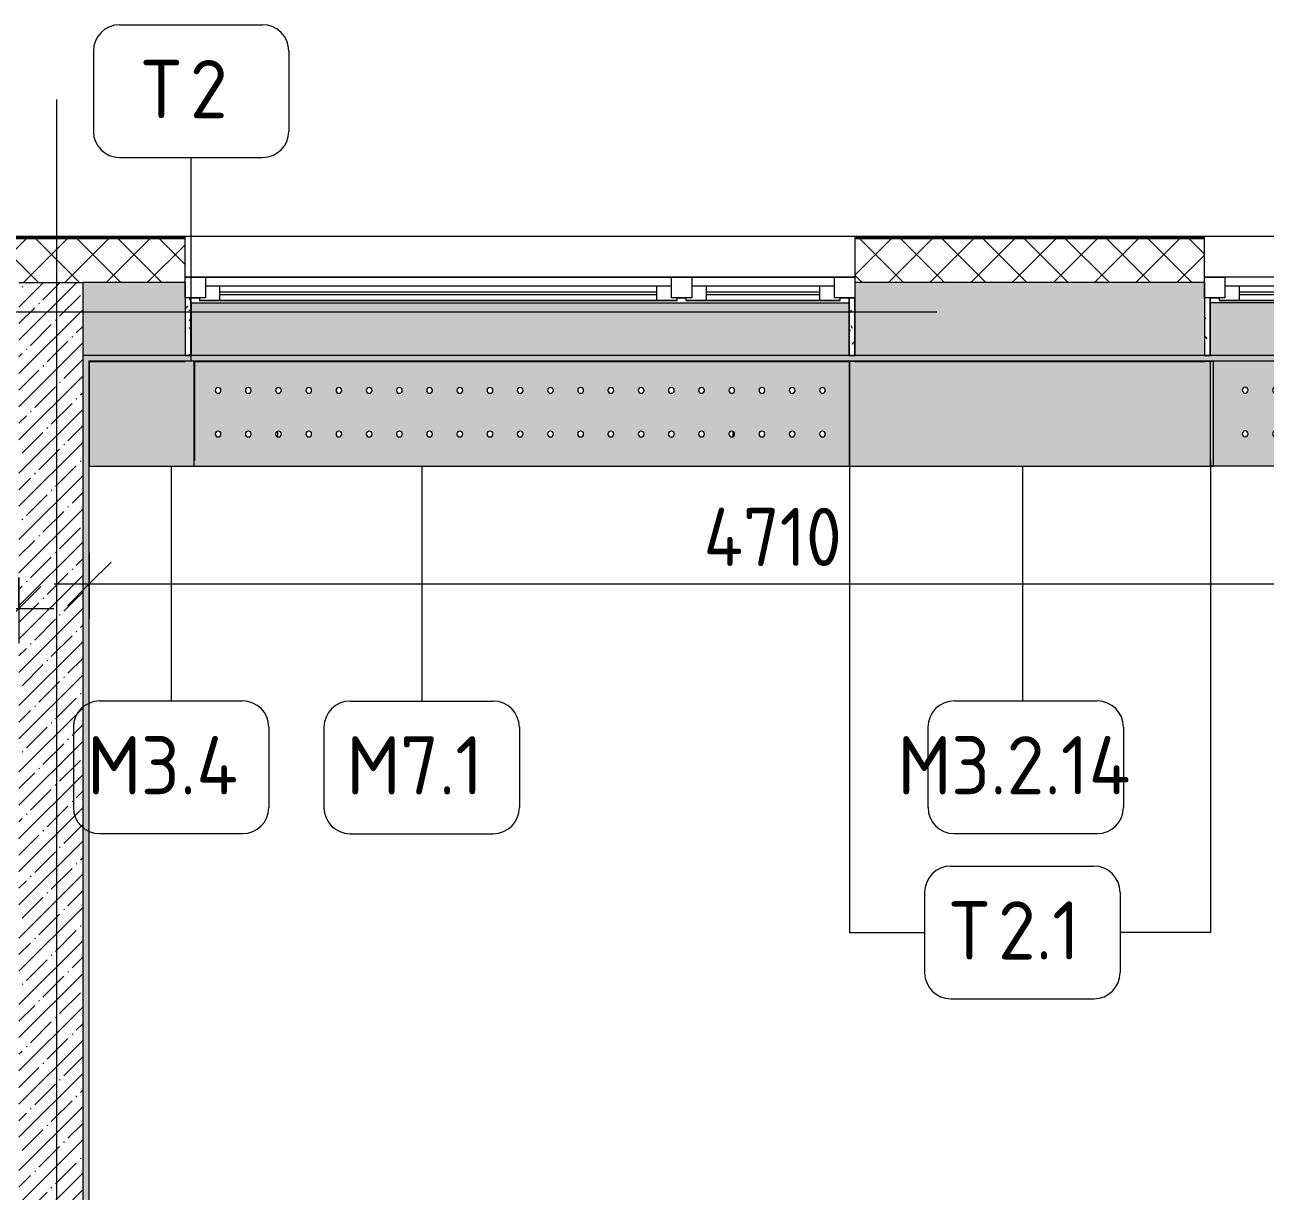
# Model space of a CAD drawing. Header units: millimetres. Extents: x -8624 to 200664, y -8553 to 29000.
# Drawn here: x 151195 to 155454, y 18279 to 22285 of the extents above; entities that cross this region are included whole.
import ezdxf

# ---------------------------------------------------------------- set-up
doc = ezdxf.new("R2010")
doc.units = ezdxf.units.MM
doc.linetypes.add('Осевая', pattern=[15875, 3175, -2381.25, 7937.5, -2381.25])
for name, color, linetype, lineweight in [('A-ANNO-DIMS', 7, 'Continuous', 9), ('A-ANNO-DIMS-100', 7, 'Continuous', 9), ('A-GLAZ-2', 7, 'Continuous', 9), ('A-WALL-1', 7, 'Continuous', 9), ('A-WALL-4', 7, 'Continuous', 13), ('I-WALL-5', 7, 'Continuous', 9), ('M-EQPM-2', 7, 'Continuous', 9), ('Знаки', 7, 'Continuous', 9), ('Марки для знаков', 7, 'Continuous', 9), ('Оси', 7, 'Continuous', 9), ('Оси-2', 7, 'Осевая', 9)]:
    doc.layers.add(name, color=color, linetype=linetype, lineweight=lineweight)
doc.layers.add('I-WALL-7', color=9, linetype='Continuous', lineweight=9, true_color=0x808080)
doc.layers.add('Знаки-1', color=7, linetype='Continuous', lineweight=9, true_color=0xd7cfbf)
doc.styles.add('GOST Common_2', font='GOST_Common.ttf', dxfattribs={"height": 200})
doc.styles.add('ISOCPEUR_1', font='isocpeur.ttf', dxfattribs={"width": 0.9, "height": 200})
doc.dimstyles.new('ISO-2_0_0_9К_Средний_округл2', dxfattribs={"dimscale": 304.8, "dimtxt": 199.196235, "dimasz": 0.492126, "dimexe": 0.393701, "dimexo": 0, "dimgap": 0, "dimtad": 1, "dimdec": 0, "dimrnd": 10, "dimzin": 0, "dimdsep": 46, "dimtxsty": 'ISOCPEUR_1', "dimblk1": 'OBLIQUE', "dimblk2": 'OBLIQUE', "dimsah": 1, "dimcen": 0.09, "dimdle": 0.393701, "dimazin": 0, "dimtfac": 1, "dimtdec": 4, "dimtix": 1, "dimtmove": 0, "dimatfit": 3, "dimfxl": 1, "dimtvp": 1, "dimtolj": 1, "dimtzin": 0, "dimarcsym": 2})
pattern_1 = [(45, (50595.26, 0), (-57.024626, 57.024626), []), (45, (50652.28, 0), (-57.024626, 57.024626), [100.806, -20.161, 3.353, -16.808])]
pattern_2 = [(0, (50595.258, 0), (121.92, 30.48), [10.058, -81.382, 10.058, -81.382, -487.68]), (0, (50595.258, 0), (121.92, 30.48), [-182.88, 10.058, -172.822, 10.058, -81.382, -213.36]), (0, (50595.258, 0), (121.92, 30.48), [-457.2, 10.058, -50.902, 10.058, -142.342]), (120, (50640.978, 15.24), (-87.356454, 90.345817), [10.058, -81.382, 10.058, -81.382, -487.68]), (120, (50640.978, 15.24), (-87.356454, 90.345817), [-182.88, 10.058, -172.822, 10.058, -81.382, -213.36]), (120, (50640.978, 15.24), (-87.356454, 90.345817), [-457.2, 10.058, -50.902, 10.058, -142.342]), (240, (50656.218, 76.2), (-34.563546, -120.825817), [10.058, -81.382, 10.058, -81.382, -487.68]), (240, (50656.218, 76.2), (-34.563546, -120.825817), [-182.88, 10.058, -172.822, 10.058, -81.382, -213.36]), (240, (50656.218, 76.2), (-34.563546, -120.825817), [-457.2, 10.058, -50.902, 10.058, -142.342])]

# ---------------------------------------------------------------- blocks, each defined once
blk = doc.blocks.new('120_Окно_СКБ_1Ст - 120_Окно_СКБ_1Ст 900х2500_h_ с форточкой-V175-План зашивки приборов отопления в осях 3 этажа 23-33')
at = {"layer": 'A-GLAZ-2'}
for p, q in [((-450, -127), (-450, -57)), ((-450, -57), (-380, -57)), ((450, -57), (-450, -57)), ((-380, -57), (-380, -127)), ((380, -127), (380, -57)), ((380, -57), (450, -57)), ((450, -57), (450, -127)), ((-380, -127), (-450, -127)), ((-430, -127), (-400, -127)), ((-380, -127), (-400, -127)), ((-400, -127), (-400, -137)), ((380, -87), (-380, -87)), ((-380, -87), (-380, -127)), ((-330, -137), (-330, -87)), ((-330, -107), (330, -107)), ((330, -117), (-330, -117)), ((330, -137), (330, -87)), ((380, -127), (380, -87)), ((450, -127), (380, -127)), ((400, -127), (380, -127)), ((400, -127), (449.8, -127)), ((400, -137), (400, -127)), ((-400, -137), (400, -137)), ((400, -137), (-400, -137))]:
    blk.add_line(p, q, dxfattribs=at)
blk = doc.blocks.new('120_Окно_СКБ_2Ст_Фрамуга сверху - 120_Окно_СКБ_2Ст_2300х2500_h_ ДОО-V176-План зашивки приборов отопления в осях 3 этажа 23-33')
at = {"layer": 'A-GLAZ-2'}
for p, q in [((-1150, -127), (-1150, -57)), ((-1150, -57), (-1080, -57)), ((1150, -57), (-1150, -57)), ((-1080, -57), (-1080, -127)), ((-1080, -57), (1080, -57)), ((520, -127), (520, -57)), ((520, -57), (590, -57)), ((590, -57), (590, -127)), ((1080, -127), (1080, -57)), ((1080, -57), (1150, -57)), ((1150, -57), (1150, -127)), ((-1080, -127), (-1150, -127)), ((-1130, -127), (-1100, -127)), ((-1080, -127), (-1100, -127)), ((-1100, -127), (-1100, -137)), ((520, -87), (-1080, -87)), ((-1080, -87), (-1080, -127)), ((-1030, -137), (-1030, -87)), ((-1030, -107), (470, -107)), ((470, -117), (-1030, -117)), ((470, -137), (470, -87)), ((520, -127), (520, -87)), ((590, -127), (520, -127)), ((540, -127), (520, -127)), ((540, -127), (570, -127)), ((540, -127), (570, -127)), ((540, -137), (540, -127)), ((590, -127), (570, -127)), ((570, -127), (570, -137)), ((1080, -87), (590, -87)), ((590, -87), (590, -127)), ((640, -137), (640, -87)), ((640, -107), (1030, -107)), ((1030, -117), (640, -117)), ((1030, -137), (1030, -87)), ((1080, -127), (1080, -87)), ((1150, -127), (1080, -127)), ((1100, -127), (1080, -127)), ((1100, -127), (1150, -127)), ((1100, -137), (1100, -127)), ((-1100, -137), (540, -137)), ((540, -137), (-1100, -137)), ((570, -137), (1100, -137)), ((1100, -137), (570, -137))]:
    blk.add_line(p, q, dxfattribs=at)
blk = doc.blocks.new('radiator_prado_classic_z_tip_30_po exemplyaru - Classic Z Тип 30-300-31137165-План зашивки приборов отопления в осях 3 этажа 23-33')
at = {"layer": 'M-EQPM-2'}
for p, q in [((17.5, 207.1), (17.5, 189.7)), ((17.5, 207.1), (17.5, 189.7)), ((32.5, 196.5), (32.5, 200.3)), ((32.5, 196.5), (32.5, 200.3)), ((1582.5, 189.1), (1582.5, 207.7)), ((1582.5, 189.1), (1582.5, 207.7))]:
    blk.add_line(p, q, dxfattribs=at)
blk = doc.blocks.new('Зашивка радиатора_ с перфорацией М7_1 - Зашивка радиатора_ с перфорацией М7_1-V223-План зашивки приборов отопления в осях 3 этажа 23-33')
at = {"layer": 'Знаки-1'}
blk.add_hatch(color=256, dxfattribs=at).paths.add_polyline_path([(156.9, 200.7), (1889, 200.7), (1889, 380), (-370, 380), (-370, 200.7), (-161.4, 200.7)])
h = blk.add_hatch(color=256, dxfattribs=at)
h.paths.add_polyline_path([(156.9, -179.9), (1890, -179.9), (1890, 180), (-358, 179), (-358, -160), (-359.9, -160), (-360.2, -179.7), (-2.2, -179.9)])
h.paths.add_polyline_path([(1071.2, -79.6), (1066.3, -78.3), (1062.6, -74.6), (1061.3, -69.6), (1062.6, -64.6), (1066.3, -61), (1071.2, -59.6), (1076.3, -61), (1079.9, -64.6), (1081.3, -69.6), (1079.9, -74.6), (1076.3, -78.3), (1073.8, -79.3)])
h.paths.add_polyline_path([(863.7, -79.6), (858.8, -78.3), (855.1, -74.6), (853.8, -69.6), (855.1, -64.6), (858.8, -61), (863.7, -59.6), (868.8, -61), (872.4, -64.6), (873.8, -69.6), (872.4, -74.6), (868.8, -78.3), (866.3, -79.3)])
h.paths.add_polyline_path([(1175, -79.6), (1170, -78.3), (1166.3, -74.6), (1165, -69.6), (1166.3, -64.6), (1170, -61), (1175, -59.6), (1180, -61), (1183.7, -64.6), (1185, -69.6), (1183.7, -74.6), (1180, -78.3), (1177.6, -79.3)])
h.paths.add_polyline_path([(1486.2, -79.6), (1481.3, -78.3), (1477.6, -74.6), (1476.3, -69.6), (1477.6, -64.6), (1481.3, -61), (1486.2, -59.6), (1491.3, -61), (1494.9, -64.6), (1496.3, -69.6), (1494.9, -74.6), (1491.3, -78.3), (1488.8, -79.3)])
h.paths.add_polyline_path([(1693.8, -79.6), (1688.8, -78.3), (1685.1, -74.6), (1683.8, -69.6), (1685.1, -64.6), (1688.8, -61), (1693.8, -59.6), (1698.8, -61), (1702.4, -64.6), (1703.8, -69.6), (1702.4, -74.6), (1698.8, -78.3), (1696.3, -79.3)])
h.paths.add_polyline_path([(760, -79.6), (755, -78.3), (751.3, -74.6), (750, -69.6), (751.3, -64.6), (755, -61), (760, -59.6), (765, -61), (768.7, -64.6), (770, -69.6), (768.7, -74.6), (765, -78.3), (762.6, -79.3)])
h.paths.add_polyline_path([(1278.8, -79.6), (1273.8, -78.3), (1270.1, -74.6), (1268.8, -69.6), (1270.1, -64.6), (1273.8, -61), (1278.8, -59.6), (1283.8, -61), (1287.4, -64.6), (1288.8, -69.6), (1287.4, -74.6), (1283.8, -78.3), (1281.3, -79.3)])
h.paths.add_polyline_path([(967.5, -79.6), (962.5, -78.3), (958.8, -74.6), (957.5, -69.6), (958.8, -64.6), (962.5, -61), (967.5, -59.6), (972.5, -61), (976.2, -64.6), (977.5, -69.6), (976.2, -74.6), (972.5, -78.3), (970.1, -79.3)])
h.paths.add_polyline_path([(656.2, -79.6), (651.3, -78.3), (647.6, -74.6), (646.3, -69.6), (647.6, -64.6), (651.3, -61), (656.2, -59.6), (661.3, -61), (664.9, -64.6), (666.3, -69.6), (664.9, -74.6), (661.3, -78.3), (658.8, -79.3)])
h.paths.add_polyline_path([(552.5, -79.6), (547.5, -78.3), (543.8, -74.6), (542.5, -69.6), (543.8, -64.6), (547.5, -61), (552.5, -59.6), (557.5, -61), (561.2, -64.6), (562.5, -69.6), (561.2, -74.6), (557.5, -78.3), (555.1, -79.3)])
h.paths.add_polyline_path([(1590, -79.6), (1585, -78.3), (1581.3, -74.6), (1580, -69.6), (1581.3, -64.6), (1585, -61), (1590, -59.6), (1595, -61), (1598.7, -64.6), (1600, -69.6), (1598.7, -74.6), (1595, -78.3), (1592.6, -79.3)])
h.paths.add_polyline_path([(1382.5, -79.6), (1377.5, -78.3), (1373.8, -74.6), (1372.5, -69.6), (1373.8, -64.6), (1377.5, -61), (1382.5, -59.6), (1387.5, -61), (1391.2, -64.6), (1392.5, -69.6), (1391.2, -74.6), (1387.5, -78.3), (1385.1, -79.3)])
h.paths.add_polyline_path([(1797.5, -79.6), (1792.5, -78.3), (1788.8, -74.6), (1787.5, -69.6), (1788.8, -64.6), (1792.5, -61), (1797.5, -59.6), (1802.5, -61), (1806.2, -64.6), (1807.5, -69.6), (1806.2, -74.6), (1802.5, -78.3), (1800.1, -79.3)])
h.paths.add_polyline_path([(137.5, -79.6), (132.5, -78.3), (128.8, -74.6), (127.5, -69.6), (128.8, -64.6), (132.5, -61), (137.5, -59.6), (142.5, -61), (146.2, -64.6), (147.5, -69.6), (146.2, -74.6), (142.5, -78.3), (140.1, -79.3)])
h.paths.add_polyline_path([(345, -79.6), (340, -78.3), (336.3, -74.6), (335, -69.6), (336.3, -64.6), (340, -61), (345, -59.6), (350, -61), (353.7, -64.6), (355, -69.6), (353.7, -74.6), (350, -78.3), (347.6, -79.3)])
h.paths.add_polyline_path([(448.8, -79.6), (443.8, -78.3), (440.1, -74.6), (438.8, -69.6), (440.1, -64.6), (443.8, -61), (448.8, -59.6), (453.8, -61), (457.4, -64.6), (458.8, -69.6), (457.4, -74.6), (453.8, -78.3), (451.3, -79.3)])
h.paths.add_polyline_path([(-70, -79.6), (-75, -78.3), (-78.7, -74.6), (-80, -69.6), (-78.7, -64.6), (-75, -61), (-70, -59.6), (-65, -61), (-61.3, -64.6), (-60, -69.6), (-61.3, -74.6), (-65, -78.3), (-67.4, -79.3)])
h.paths.add_polyline_path([(33.8, -79.6), (28.8, -78.3), (25.1, -74.6), (23.8, -69.6), (25.1, -64.6), (28.8, -61), (33.8, -59.6), (38.8, -61), (42.4, -64.6), (43.8, -69.6), (42.4, -74.6), (38.8, -78.3), (36.3, -79.3)])
h.paths.add_polyline_path([(-277.5, -79.6), (-282.5, -78.3), (-286.2, -74.6), (-287.5, -69.6), (-286.2, -64.6), (-282.5, -61), (-277.5, -59.6), (-272.5, -61), (-268.8, -64.6), (-267.5, -69.6), (-268.8, -74.6), (-272.5, -78.3), (-274.9, -79.3)])
h.paths.add_polyline_path([(-173.7, -79.6), (-178.7, -78.3), (-182.4, -74.6), (-183.7, -69.6), (-182.4, -64.6), (-178.7, -61), (-173.7, -59.6), (-168.7, -61), (-165.1, -64.6), (-163.7, -69.6), (-165.1, -74.6), (-168.7, -78.3), (-171.2, -79.3)])
h.paths.add_polyline_path([(241.3, -79.6), (236.3, -78.3), (232.6, -74.6), (231.3, -69.6), (232.6, -64.6), (236.3, -61), (241.3, -59.6), (246.3, -61), (249.9, -64.6), (251.3, -69.6), (249.9, -74.6), (246.3, -78.3), (243.8, -79.3)])
h.paths.add_polyline_path([(656.2, 70.4), (651.3, 71.7), (647.6, 75.4), (646.3, 80.4), (647.6, 85.4), (651.3, 89), (656.2, 90.4), (661.3, 89), (664.9, 85.4), (666.3, 80.4), (664.9, 75.4), (661.3, 71.7), (658.8, 70.7)])
h.paths.add_polyline_path([(-70, 70.4), (-75, 71.7), (-78.7, 75.4), (-80, 80.4), (-78.7, 85.4), (-75, 89), (-70, 90.4), (-65, 89), (-61.3, 85.4), (-60, 80.4), (-61.3, 75.4), (-65, 71.7), (-67.4, 70.7)])
h.paths.add_polyline_path([(1382.5, 70.4), (1377.5, 71.7), (1373.8, 75.4), (1372.5, 80.4), (1373.8, 85.4), (1377.5, 89), (1382.5, 90.4), (1387.5, 89), (1391.2, 85.4), (1392.5, 80.4), (1391.2, 75.4), (1387.5, 71.7), (1385.1, 70.7)])
h.paths.add_polyline_path([(552.5, 70.4), (547.5, 71.7), (543.8, 75.4), (542.5, 80.4), (543.8, 85.4), (547.5, 89), (552.5, 90.4), (557.5, 89), (561.2, 85.4), (562.5, 80.4), (561.2, 75.4), (557.5, 71.7), (555.1, 70.7)])
h.paths.add_polyline_path([(345, 70.4), (340, 71.7), (336.3, 75.4), (335, 80.4), (336.3, 85.4), (340, 89), (345, 90.4), (350, 89), (353.7, 85.4), (355, 80.4), (353.7, 75.4), (350, 71.7), (347.6, 70.7)])
h.paths.add_polyline_path([(448.8, 70.4), (443.8, 71.7), (440.1, 75.4), (438.8, 80.4), (440.1, 85.4), (443.8, 89), (448.8, 90.4), (453.8, 89), (457.4, 85.4), (458.8, 80.4), (457.4, 75.4), (453.8, 71.7), (451.3, 70.7)])
h.paths.add_polyline_path([(1797.5, 70.4), (1792.5, 71.7), (1788.8, 75.4), (1787.5, 80.4), (1788.8, 85.4), (1792.5, 89), (1797.5, 90.4), (1802.5, 89), (1806.2, 85.4), (1807.5, 80.4), (1806.2, 75.4), (1802.5, 71.7), (1800.1, 70.7)])
h.paths.add_polyline_path([(760, 70.4), (755, 71.7), (751.3, 75.4), (750, 80.4), (751.3, 85.4), (755, 89), (760, 90.4), (765, 89), (768.7, 85.4), (770, 80.4), (768.7, 75.4), (765, 71.7), (762.6, 70.7)])
h.paths.add_polyline_path([(1278.8, 70.4), (1273.8, 71.7), (1270.1, 75.4), (1268.8, 80.4), (1270.1, 85.4), (1273.8, 89), (1278.8, 90.4), (1283.8, 89), (1287.4, 85.4), (1288.8, 80.4), (1287.4, 75.4), (1283.8, 71.7), (1281.3, 70.7)])
h.paths.add_polyline_path([(137.5, 70.4), (132.5, 71.7), (128.8, 75.4), (127.5, 80.4), (128.8, 85.4), (132.5, 89), (137.5, 90.4), (142.5, 89), (146.2, 85.4), (147.5, 80.4), (146.2, 75.4), (142.5, 71.7), (140.1, 70.7)])
h.paths.add_polyline_path([(33.8, 70.4), (28.8, 71.7), (25.1, 75.4), (23.8, 80.4), (25.1, 85.4), (28.8, 89), (33.8, 90.4), (38.8, 89), (42.4, 85.4), (43.8, 80.4), (42.4, 75.4), (38.8, 71.7), (36.3, 70.7)])
h.paths.add_polyline_path([(967.5, 70.4), (962.5, 71.7), (958.8, 75.4), (957.5, 80.4), (958.8, 85.4), (962.5, 89), (967.5, 90.4), (972.5, 89), (976.2, 85.4), (977.5, 80.4), (976.2, 75.4), (972.5, 71.7), (970.1, 70.7)])
h.paths.add_polyline_path([(1071.2, 70.4), (1066.3, 71.7), (1062.6, 75.4), (1061.3, 80.4), (1062.6, 85.4), (1066.3, 89), (1071.2, 90.4), (1076.3, 89), (1079.9, 85.4), (1081.3, 80.4), (1079.9, 75.4), (1076.3, 71.7), (1073.8, 70.7)])
h.paths.add_polyline_path([(241.3, 70.4), (236.3, 71.7), (232.6, 75.4), (231.3, 80.4), (232.6, 85.4), (236.3, 89), (241.3, 90.4), (246.3, 89), (249.9, 85.4), (251.3, 80.4), (249.9, 75.4), (246.3, 71.7), (243.8, 70.7)])
h.paths.add_polyline_path([(1175, 70.4), (1170, 71.7), (1166.3, 75.4), (1165, 80.4), (1166.3, 85.4), (1170, 89), (1175, 90.4), (1180, 89), (1183.7, 85.4), (1185, 80.4), (1183.7, 75.4), (1180, 71.7), (1177.6, 70.7)])
h.paths.add_polyline_path([(1486.2, 70.4), (1481.3, 71.7), (1477.6, 75.4), (1476.3, 80.4), (1477.6, 85.4), (1481.3, 89), (1486.2, 90.4), (1491.3, 89), (1494.9, 85.4), (1496.3, 80.4), (1494.9, 75.4), (1491.3, 71.7), (1488.8, 70.7)])
h.paths.add_polyline_path([(1693.8, 70.4), (1688.8, 71.7), (1685.1, 75.4), (1683.8, 80.4), (1685.1, 85.4), (1688.8, 89), (1693.8, 90.4), (1698.8, 89), (1702.4, 85.4), (1703.8, 80.4), (1702.4, 75.4), (1698.8, 71.7), (1696.3, 70.7)])
h.paths.add_polyline_path([(1590, 70.4), (1585, 71.7), (1581.3, 75.4), (1580, 80.4), (1581.3, 85.4), (1585, 89), (1590, 90.4), (1595, 89), (1598.7, 85.4), (1600, 80.4), (1598.7, 75.4), (1595, 71.7), (1592.6, 70.7)])
h.paths.add_polyline_path([(863.7, 70.4), (858.8, 71.7), (855.1, 75.4), (853.8, 80.4), (855.1, 85.4), (858.8, 89), (863.7, 90.4), (868.8, 89), (872.4, 85.4), (873.8, 80.4), (872.4, 75.4), (868.8, 71.7), (866.3, 70.7)])
h.paths.add_polyline_path([(-277.5, 70.4), (-282.5, 71.7), (-286.2, 75.4), (-287.5, 80.4), (-286.2, 85.4), (-282.5, 89), (-277.5, 90.4), (-272.5, 89), (-268.8, 85.4), (-267.5, 80.4), (-268.8, 75.4), (-272.5, 71.7), (-274.9, 70.7)])
h.paths.add_polyline_path([(-173.7, 70.4), (-178.7, 71.7), (-182.4, 75.4), (-183.7, 80.4), (-182.4, 85.4), (-178.7, 89), (-173.7, 90.4), (-168.7, 89), (-165.1, 85.4), (-163.7, 80.4), (-165.1, 75.4), (-168.7, 71.7), (-171.2, 70.7)])
at = {"layer": 'Знаки'}
for p, q in [((1889, 380), (-370, 380)), ((-370, 380), (-370, 200.7)), ((-358, 180), (1890, 180)), ((1890, 180), (-358, 180)), ((1890, -179.9), (1890, 180)), ((-370, -179.9), (1890, -179.9))]:
    blk.add_line(p, q, dxfattribs=at)
for centre, start, end in [((-277.5, 80.4), 0, 180), ((-173.7, 80.4), 0, 180), ((-70, 80.4), 0, 180), ((33.8, 80.4), 0, 180), ((137.5, 80.4), 0, 180), ((241.3, 80.4), 0, 180), ((345, 80.4), 0, 180), ((448.8, 80.4), 0, 180), ((552.5, 80.4), 0, 180), ((656.2, 80.4), 0, 180), ((760, 80.4), 0, 180), ((863.7, 80.4), 0, 180), ((967.5, 80.4), 0, 180), ((1071.2, 80.4), 0, 180), ((1175, 80.4), 0, 180), ((1278.8, 80.4), 0, 180), ((1382.5, 80.4), 0, 180), ((1486.2, 80.4), 0, 180), ((1590, 80.4), 0, 180), ((1693.8, 80.4), 0, 180), ((1797.5, 80.4), 0, 180), ((-277.5, 80.4), 180, 360), ((-173.7, 80.4), 180, 0), ((-70, 80.4), 180, 0), ((33.8, 80.4), 180, 360), ((137.5, 80.4), 180, 0), ((241.3, 80.4), 180, 0), ((345, 80.4), 180, 0), ((448.8, 80.4), 180, 0), ((552.5, 80.4), 180, 360), ((656.2, 80.4), 180, 0), ((760, 80.4), 180, 0), ((863.7, 80.4), 180, 0), ((967.5, 80.4), 180, 0), ((1071.2, 80.4), 180, 0), ((1175, 80.4), 180, 0), ((1278.8, 80.4), 180, 0), ((1382.5, 80.4), 180, 0), ((1486.2, 80.4), 180, 360), ((1590, 80.4), 180, 0), ((1693.8, 80.4), 180, 360), ((1797.5, 80.4), 180, 0), ((-277.5, -69.6), 0, 180), ((-277.5, -69.6), 180, 0), ((-173.7, -69.6), 0, 180), ((-173.7, -69.6), 180, 0), ((-70, -69.6), 0, 180), ((-70, -69.6), 180, 0), ((33.8, -69.6), 0, 180), ((33.8, -69.6), 180, 0), ((137.5, -69.6), 0, 180), ((137.5, -69.6), 180, 0), ((241.3, -69.6), 0, 180), ((241.3, -69.6), 180, 0), ((345, -69.6), 0, 180), ((345, -69.6), 180, 0), ((448.8, -69.6), 0, 180), ((448.8, -69.6), 180, 0), ((552.5, -69.6), 0, 180), ((552.5, -69.6), 180, 0), ((656.2, -69.6), 0, 180), ((656.2, -69.6), 180, 0), ((760, -69.6), 0, 180), ((760, -69.6), 180, 0), ((863.7, -69.6), 0, 180), ((863.7, -69.6), 180, 0), ((967.5, -69.6), 0, 180), ((967.5, -69.6), 180, 0), ((1071.2, -69.6), 0, 180), ((1071.2, -69.6), 180, 0), ((1175, -69.6), 0, 180), ((1175, -69.6), 180, 0), ((1278.8, -69.6), 0, 180), ((1278.8, -69.6), 180, 0), ((1382.5, -69.6), 0, 180), ((1382.5, -69.6), 180, 0), ((1486.2, -69.6), 0, 180), ((1486.2, -69.6), 180, 0), ((1590, -69.6), 0, 180), ((1590, -69.6), 180, 0), ((1693.8, -69.6), 0, 180), ((1693.8, -69.6), 180, 0), ((1797.5, -69.6), 0, 180), ((1797.5, -69.6), 180, 0)]:
    blk.add_arc(centre, 10, start, end, dxfattribs=at)
blk = doc.blocks.new('Зашивка радиатора_ с перфорацией М1_1 - Зашивка радиатора_ с перфорацией М1_1-V225-План зашивки приборов отопления в осях 3 этажа 23-33')
at = {"layer": 'Знаки-1'}
blk.add_hatch(color=256, dxfattribs=at).paths.add_polyline_path([(430, 200), (430, 380), (-430, 380), (-430, 200), (429.8, 200)])
h = blk.add_hatch(color=256, dxfattribs=at)
h.paths.add_polyline_path([(-430, -179.9), (430.2, -179.9), (429.8, 180), (-430, 180), (-430, -94.8)])
h.paths.add_polyline_path([(208.5, -79.6), (203.5, -78.3), (199.8, -74.6), (198.5, -69.6), (199.8, -64.6), (203.5, -61), (208.5, -59.6), (213.5, -61), (217.2, -64.6), (218.5, -69.6), (217.2, -74.6), (213.5, -78.3), (211.1, -79.3)])
h.paths.add_polyline_path([(1, -79.6), (-4, -78.3), (-7.7, -74.6), (-9, -69.6), (-7.7, -64.6), (-4, -61), (1, -59.6), (6, -61), (9.7, -64.6), (11, -69.6), (9.7, -74.6), (6, -78.3), (3.6, -79.3)])
h.paths.add_polyline_path([(312.2, -79.6), (307.3, -78.3), (303.6, -74.6), (302.3, -69.6), (303.6, -64.6), (307.3, -61), (312.2, -59.6), (317.3, -61), (320.9, -64.6), (322.3, -69.6), (320.9, -74.6), (317.3, -78.3), (314.8, -79.3)])
h.paths.add_polyline_path([(104.7, -79.6), (99.8, -78.3), (96.1, -74.6), (94.8, -69.6), (96.1, -64.6), (99.8, -61), (104.7, -59.6), (109.8, -61), (113.4, -64.6), (114.8, -69.6), (113.4, -74.6), (109.8, -78.3), (107.3, -79.3)])
h.paths.add_polyline_path([(-206.5, -79.6), (-211.5, -78.3), (-215.2, -74.6), (-216.5, -69.6), (-215.2, -64.6), (-211.5, -61), (-206.5, -59.6), (-201.5, -61), (-197.8, -64.6), (-196.5, -69.6), (-197.8, -74.6), (-201.5, -78.3), (-203.9, -79.3)])
h.paths.add_polyline_path([(-102.8, -79.6), (-107.7, -78.3), (-111.4, -74.6), (-112.7, -69.6), (-111.4, -64.6), (-107.7, -61), (-102.8, -59.6), (-97.7, -61), (-94.1, -64.6), (-92.7, -69.6), (-94.1, -74.6), (-97.7, -78.3), (-100.2, -79.3)])
h.paths.add_polyline_path([(-310.3, -79.6), (-315.2, -78.3), (-318.9, -74.6), (-320.2, -69.6), (-318.9, -64.6), (-315.2, -61), (-310.3, -59.6), (-305.2, -61), (-301.6, -64.6), (-300.2, -69.6), (-301.6, -74.6), (-305.2, -78.3), (-307.7, -79.3)])
h.paths.add_polyline_path([(208.5, 70.4), (203.5, 71.7), (199.8, 75.4), (198.5, 80.4), (199.8, 85.4), (203.5, 89), (208.5, 90.4), (213.5, 89), (217.2, 85.4), (218.5, 80.4), (217.2, 75.4), (213.5, 71.7), (211.1, 70.7)])
h.paths.add_polyline_path([(104.7, 70.4), (99.8, 71.7), (96.1, 75.4), (94.8, 80.4), (96.1, 85.4), (99.8, 89), (104.7, 90.4), (109.8, 89), (113.4, 85.4), (114.8, 80.4), (113.4, 75.4), (109.8, 71.7), (107.3, 70.7)])
h.paths.add_polyline_path([(312.2, 70.4), (307.3, 71.7), (303.6, 75.4), (302.3, 80.4), (303.6, 85.4), (307.3, 89), (312.2, 90.4), (317.3, 89), (320.9, 85.4), (322.3, 80.4), (320.9, 75.4), (317.3, 71.7), (314.8, 70.7)])
h.paths.add_polyline_path([(-206.5, 70.4), (-211.5, 71.7), (-215.2, 75.4), (-216.5, 80.4), (-215.2, 85.4), (-211.5, 89), (-206.5, 90.4), (-201.5, 89), (-197.8, 85.4), (-196.5, 80.4), (-197.8, 75.4), (-201.5, 71.7), (-203.9, 70.7)])
h.paths.add_polyline_path([(-310.3, 70.4), (-315.2, 71.7), (-318.9, 75.4), (-320.2, 80.4), (-318.9, 85.4), (-315.2, 89), (-310.3, 90.4), (-305.2, 89), (-301.6, 85.4), (-300.2, 80.4), (-301.6, 75.4), (-305.2, 71.7), (-307.7, 70.7)])
h.paths.add_polyline_path([(-102.8, 70.4), (-107.7, 71.7), (-111.4, 75.4), (-112.7, 80.4), (-111.4, 85.4), (-107.7, 89), (-102.8, 90.4), (-97.7, 89), (-94.1, 85.4), (-92.7, 80.4), (-94.1, 75.4), (-97.7, 71.7), (-100.2, 70.7)])
h.paths.add_polyline_path([(1, 70.4), (-4, 71.7), (-7.7, 75.4), (-9, 80.4), (-7.7, 85.4), (-4, 89), (1, 90.4), (6, 89), (9.7, 85.4), (11, 80.4), (9.7, 75.4), (6, 71.7), (3.6, 70.7)])
at = {"layer": 'Знаки'}
for p, q in [((430, 380), (-430, 380)), ((-430, 180), (-430, -179.9)), ((430.2, -179.9), (430.2, -71)), ((-430, -179.9), (430.2, -179.9))]:
    blk.add_line(p, q, dxfattribs=at)
for centre, start, end in [((-310.3, 80.4), 0, 180), ((-206.5, 80.4), 0, 180), ((-102.8, 80.4), 0, 180), ((1, 80.4), 0, 180), ((104.7, 80.4), 0, 180), ((208.5, 80.4), 0, 180), ((312.2, 80.4), 0, 180), ((-310.3, 80.4), 180, 0), ((-206.5, 80.4), 180, 360), ((-102.8, 80.4), 180, 0), ((1, 80.4), 180, 0), ((104.7, 80.4), 180, 360), ((208.5, 80.4), 180, 0), ((312.2, 80.4), 180, 0), ((-310.3, -69.6), 0, 180), ((-310.3, -69.6), 180, 0), ((-206.5, -69.6), 0, 180), ((-206.5, -69.6), 180, 0), ((-102.8, -69.6), 0, 180), ((-102.8, -69.6), 180, 0), ((1, -69.6), 0, 180), ((1, -69.6), 180, 0), ((104.7, -69.6), 0, 180), ((104.7, -69.6), 180, 0), ((208.5, -69.6), 0, 180), ((208.5, -69.6), 180, 0), ((312.2, -69.6), 0, 180), ((312.2, -69.6), 180, 0)]:
    blk.add_arc(centre, 10, start, end, dxfattribs=at)
blk = doc.blocks.new('Зашивка без перфорации М3_2_1 - М3_2_14-31189097-План зашивки приборов отопления в осях 3 этажа 23-33')
at = {"layer": 'Знаки-1'}
blk.add_hatch(color=256, dxfattribs=at).paths.add_polyline_path([(701.5, -179.9), (820.2, -179.9), (820.2, 180), (-430, 180), (-430, -179.9), (383.3, -179.9)])
at = {"layer": 'Знаки'}
for p, q in [((820.2, 180), (-430, 180)), ((-430, 180), (-430, -179.9)), ((820.2, -179.9), (820.2, 180)), ((-430, -179.9), (820.2, -179.9))]:
    blk.add_line(p, q, dxfattribs=at)
blk = doc.blocks.new('Зашивка без перфорации М3 - М3_4-30974691-План зашивки приборов отопления в осях 3 этажа 23-33')
at = {"layer": 'Знаки-1'}
blk.add_hatch(color=256, dxfattribs=at).paths.add_polyline_path([(-69.8, -179.9), (-69.8, 180), (-430, 180), (-430, -179.9), (-189.5, -179.9)])
at = {"layer": 'Знаки'}
for p, q in [((-69.8, 180), (-430, 180)), ((-430, 180), (-430, -179.9)), ((-69.8, -179.9), (-69.8, 180)), ((-430, -179.9), (-69.8, -179.9))]:
    blk.add_line(p, q, dxfattribs=at)
blk = doc.blocks.new('Зашивка_ опоясывающая панель - Зашивка_ опоясывающая панель-V233-План зашивки приборов отопления в осях 3 этажа 23-33')
at = {"layer": 'Знаки-1'}
blk.add_hatch(color=256, dxfattribs=at).paths.add_polyline_path([(-430, 180), (-430, -160), (-428.1, -160), (-428.1, 180)])
at = {"layer": 'Знаки'}
for p, q in [((-430, -160), (-430, 180)), ((-430, 180), (-428.1, 180)), ((-430, -160), (-428.1, -160))]:
    blk.add_line(p, q, dxfattribs=at)
blk = doc.blocks.new('Зашивка_ опоясывающая панель - Зашивка_ опоясывающая панель Т2_1-V234-План зашивки приборов отопления в осях 3 этажа 23-33')
at = {"layer": 'Знаки-1'}
blk.add_hatch(color=256, dxfattribs=at).paths.add_polyline_path([(-430, -159.75), (-430, -160), (-418, -159.75)])
at = {"layer": 'Знаки'}
blk.add_line((-430, -160), (-418, -160), dxfattribs=at)
blk = doc.blocks.new('Зашивка_ опоясывающая панель - Зашивка_ опоясывающая панель Т2_1-V235-План зашивки приборов отопления в осях 3 этажа 23-33')
at = {"layer": 'Знаки'}
blk.add_line((-417.2, -160), (-406, -160), dxfattribs=at)
blk = doc.blocks.new('DIMBLOCK30-План зашивки приборов отопления в осях 3 этажа 23-33')
at = {"layer": 'A-ANNO-DIMS-100'}
for p, q in [((150425.3, 20370), (150425.3, 20160.9)), ((150425.3, 20280.9), (150425.3, 20370)), ((151175.3, 20386.9), (151175.3, 20160.9)), ((151175.3, 20280.9), (151175.3, 20386.9)), ((150425.3, 20280.9), (151295.3, 20280.9))]:
    blk.add_line(p, q, dxfattribs=at)
at = {"layer": 'A-ANNO-DIMS-100', "lineweight": 20}
for p, q in [((150425.3, 20280.9), (150500.3, 20355.9)), ((151175.3, 20280.9), (151250.3, 20355.9)), ((150425.3, 20280.9), (150350.3, 20205.9)), ((151175.3, 20280.9), (151100.3, 20205.9))]:
    blk.add_line(p, q, dxfattribs=at)
at = {"layer": 'A-ANNO-DIMS-100', "color": 0, "insert": (150627.9, 20542.2), "char_height": 200, "width": 413.715, "attachment_point": 1, "line_spacing_factor": 1.149209, "style": 'ISOCPEUR_1'}
blk.add_mtext('1/2', dxfattribs=at)
blk = doc.blocks.new('_Oblique')
at = {"color": 0, "linetype": 'ByBlock', "lineweight": -2}
blk.add_line((-0.5, -0.5), (0.5, 0.5), dxfattribs=at)
blk = doc.blocks.new('Марка_Знаки - В прямоуг_Наименование краткое-30718135-План зашивки приборов отопления в осях 3 этажа 23-33')
at = {"layer": 'Марки для знаков'}
for p, q in [((-2.455, 2.278), (2.455, 2.278)), ((-3.355, 1.378), (-3.355, -1.384)), ((3.355, 1.378), (3.355, -1.378)), ((-2.461, -2.278), (2.455, -2.278))]:
    blk.add_line(p, q, dxfattribs=at)
for centre, radius, start, end in [((-2.455, 1.378), 0.9, 90, 180), ((2.455, 1.378), 0.9, 0, 90), ((-2.461, -1.384), 0.893, 180, 270), ((2.455, -1.378), 0.9, 270, 0)]:
    blk.add_arc(centre, radius, start, end, dxfattribs=at)
blk = doc.blocks.new('DIMBLOCK62-План зашивки приборов отопления в осях 3 этажа 23-33')
at = {"layer": 'A-ANNO-DIMS-100'}
for p, q in [((156125.7, 20770.1), (156125.7, 20245.1)), ((156125.7, 20365.1), (156125.7, 20770.1)), ((151416.3, 20471.2), (151416.3, 20245.1)), ((151416.3, 20365.1), (151416.3, 20471.2)), ((151296.3, 20365.1), (156245.7, 20365.1))]:
    blk.add_line(p, q, dxfattribs=at)
at = {"layer": 'A-ANNO-DIMS-100', "lineweight": 20}
for p, q in [((151416.3, 20365.1), (151491.3, 20440.1)), ((156125.7, 20365.1), (156200.7, 20440.1)), ((151416.3, 20365.1), (151341.3, 20290.1)), ((156125.7, 20365.1), (156050.7, 20290.1))]:
    blk.add_line(p, q, dxfattribs=at)
at = {"layer": 'A-ANNO-DIMS-100', "color": 0, "insert": (153525.8, 20626.4), "char_height": 200, "width": 588.395, "attachment_point": 1, "line_spacing_factor": 1.149209, "style": 'ISOCPEUR_1'}
blk.add_mtext('4710', dxfattribs=at)

msp = doc.modelspace()

# ---------------------------------------------------------------- hatches: boundary and pattern name
at = {"layer": 'A-WALL-1'}
h = msp.add_hatch(dxfattribs=at)
h.set_pattern_fill('FP_120', color=256, style=0, pattern_type=2)
h.set_pattern_definition([(45, (50595.26, 0), (-70.71068, 70.71068), []), (135, (50595.26, 0), (-70.71068, -70.71068), [])])
h.paths.add_polyline_path([(175675.3, 21400), (175825.3, 21400), (175825.3, 21550), (170745.5, 21550), (170745.5, 21400), (175425.3, 21400)])
h.paths.add_polyline_path([(169845.5, 21400), (169845.5, 21550), (168495.7, 21550), (168495.7, 21400), (169481, 21400)])
h.paths.add_polyline_path([(166934.6, 21400), (167595.7, 21400), (167595.7, 21550), (166725.7, 21550), (166725.7, 21400)])
h.paths.add_polyline_path([(165295.7, 21400), (165295.7, 21550), (164145.3, 21550), (164145.3, 21400), (164388.3, 21400)])
h.paths.add_polyline_path([(161645.3, 21400), (161845.3, 21400), (161845.3, 21550), (160545.7, 21550), (160545.7, 21400), (160945.3, 21400)])
h.paths.add_polyline_path([(159645.7, 21400), (159645.7, 21550), (158345.7, 21550), (158345.7, 21400), (159295.6, 21400)])
h.paths.add_polyline_path([(143905.3, 21400), (143905.3, 21550), (143885.3, 21550), (143885.3, 21400)])
h.paths.add_polyline_path([(157445.7, 21400), (157445.7, 21550), (156145.5, 21550), (156145.5, 21400), (156749.3, 21400)])
h.paths.add_polyline_path([(155245.5, 21400), (155245.5, 21550), (154045.3, 21550), (154045.3, 21400), (154202.9, 21400)])
h.paths.add_polyline_path([(151745.3, 21400), (151745.3, 21550), (147205.3, 21550), (147205.3, 21400), (151656.6, 21400)])
at = {"layer": 'I-WALL-5'}
h = msp.add_hatch(dxfattribs=at)
h.set_pattern_fill('FP_119', color=256, style=0, pattern_type=2)
h.set_pattern_definition(pattern_1)
h.paths.add_polyline_path([(151175.3, 17530), (151395.3, 17530), (151395.3, 21400), (151175.3, 21400), (151175.3, 17750)])
h = msp.add_hatch(dxfattribs=at)
h.set_pattern_fill('FP_119', color=256, style=0, pattern_type=2)
h.set_pattern_definition(pattern_1)
h.paths.add_polyline_path([(171635.3, 21150), (171635.3, 21400), (171445.3, 21400), (171445.3, 21150)])
h.paths.add_polyline_path([(169845.5, 21150), (169845.5, 21400), (168495.7, 21400), (168495.7, 21150), (169799.3, 21150)])
h.paths.add_polyline_path([(167571.2, 21150), (167595.7, 21150), (167595.7, 21400), (166725.7, 21400), (166725.7, 21150), (166934.6, 21150)])
h.paths.add_polyline_path([(165024.9, 21150), (165295.7, 21150), (165295.7, 21400), (164145.3, 21400), (164145.3, 21150), (164388.3, 21150)])
h.paths.add_polyline_path([(160545.7, 21150), (160945.3, 21150), (160945.3, 21400), (160545.7, 21400), (160545.7, 21179.6)])
h.paths.add_polyline_path([(161645.3, 21150), (161845.3, 21150), (161845.3, 21400), (161645.3, 21400), (161645.3, 21275)])
h.paths.add_polyline_path([(159645.7, 21150), (159645.7, 21400), (158345.7, 21400), (158345.7, 21150), (159613.9, 21150)])
h.paths.add_polyline_path([(156749.3, 21150), (157445.7, 21150), (157445.7, 21400), (156645.3, 21400), (156645.3, 21150)])
h.paths.add_polyline_path([(155157.8, 21150), (155245.5, 21150), (155245.5, 21400), (154045.3, 21400), (154045.3, 21150), (154839.5, 21150)])
h.paths.add_polyline_path([(151745.3, 21150), (151745.3, 21400), (151395.3, 21400), (151395.3, 21150), (151656.6, 21150)])
at = {"layer": 'I-WALL-7'}
h = msp.add_hatch(dxfattribs=at)
h.set_pattern_fill('FP_139', color=256, style=0, pattern_type=2)
h.set_pattern_definition(pattern_2)
h.paths.add_polyline_path([(151765.3, 21150), (151765.3, 21348), (151745.3, 21348), (151745.3, 21150)])
h = msp.add_hatch(dxfattribs=at)
h.set_pattern_fill('FP_139', color=256, style=0, pattern_type=2)
h.set_pattern_definition(pattern_2)
h.paths.add_polyline_path([(154045.3, 21150), (154045.3, 21347.8), (154025.3, 21347.8), (154025.3, 21150)])
h = msp.add_hatch(dxfattribs=at)
h.set_pattern_fill('FP_139', color=256, style=0, pattern_type=2)
h.set_pattern_definition(pattern_2)
h.paths.add_polyline_path([(155265.5, 21150), (155265.5, 21348), (155245.5, 21348), (155245.5, 21150)])
h = msp.add_hatch(dxfattribs=at)
h.set_pattern_fill('FP_139', color=256, style=0, pattern_type=2)
h.set_pattern_definition(pattern_2)
h.paths.add_polyline_path([(151395.3, 13900), (151415.3, 13900), (151415.3, 21150), (151395.3, 21150), (151395.3, 15231.4)])
h = msp.add_hatch(dxfattribs=at)
h.set_pattern_fill('FP_139', color=256, style=0, pattern_type=2)
h.set_pattern_definition(pattern_2)
h.paths.add_polyline_path([(156124.3, 21130), (156125.3, 21130), (156125.3, 21150), (151415.3, 21150), (151415.3, 21130), (156112.7, 21130)])

# ---------------------------------------------------------------- linework, layer by layer
at = {"layer": 'A-WALL-1'}
for p, q in [((157445.7, 21558), (147205.3, 21558)), ((151745.3, 21400), (151745.3, 21558)), ((154045.3, 21558), (154045.3, 21400)), ((155245.5, 21400), (155245.5, 21558)), ((151175.3, 21400), (151395.3, 21400))]:
    msp.add_line(p, q, dxfattribs=at)
at = {"layer": 'A-WALL-4'}
for p, q in [((151745.3, 21553), (147205.3, 21553)), ((151745.3, 21550), (147205.3, 21550)), ((155245.5, 21553), (154045.3, 21553)), ((155245.5, 21550), (154045.3, 21550)), ((151745.3, 21400), (151395.3, 21400)), ((155245.5, 21400), (154045.3, 21400)), ((151745.3, 21150), (151395.3, 21150)), ((151415.3, 21130), (151415.3, 13920))]:
    msp.add_line(p, q, dxfattribs=at)
at = {"layer": 'I-WALL-5'}
for p, q in [((151395.3, 13900), (151395.3, 21400)), ((151745.3, 21400), (151745.3, 21150)), ((154045.3, 21400), (154045.3, 21150)), ((155245.5, 21400), (155245.5, 21150)), ((151766.3, 21348), (151745.3, 21348)), ((151765.3, 21150), (151765.3, 21348)), ((151766.3, 21150), (151766.3, 21348)), ((154045.3, 21347.8), (154024.3, 21347.8)), ((154024.3, 21347.8), (154024.3, 21150)), ((154025.3, 21347.8), (154025.3, 21150)), ((154045.3, 21150), (154045.3, 21347.8)), ((155266.5, 21348), (155245.5, 21348)), ((155265.5, 21150), (155265.5, 21348)), ((155266.5, 21150), (155266.5, 21348)), ((156124.3, 21130), (151415.3, 21130)), ((151416.3, 21129), (151745.3, 21129)), ((151416.3, 18180.8), (151416.3, 21129)), ((156145.3, 21150), (151745.3, 21150)), ((151745.3, 21150), (151766.3, 21150)), ((151745.3, 21129), (151745.3, 21130)), ((154024.3, 21150), (154045.3, 21150)), ((154045.3, 21130), (154045.3, 21129)), ((154045.3, 21129), (155245.5, 21129)), ((155245.5, 21150), (155266.5, 21150)), ((155245.5, 21129), (155245.5, 21130))]:
    msp.add_line(p, q, dxfattribs=at)
at = {"layer": 'Марки для знаков'}
for p, q in [((151766.3, 21129.3), (151766.3, 21829.7)), ((154026.3, 20789.3), (154026.3, 19168)), ((155266.3, 20789.3), (155266.3, 19168)), ((151697.6, 20770.1), (151697.6, 19962.9)), ((152557.9, 20769.9), (152557.9, 19962.7)), ((154620.3, 20770.1), (154620.3, 19962.9)), ((154026.3, 19168), (154284.8, 19168)), ((155266.3, 19168), (154955.8, 19168))]:
    msp.add_line(p, q, dxfattribs=at)
at = {"layer": 'Оси'}
msp.add_line((151305.3, 19528.3), (151305.3, 22028.3), dxfattribs=at)
at = {"layer": 'Оси-2'}
for p, q in [((135277, 21300), (173175.3, 21300)), ((151305.3, 593.7), (151305.3, 19528.3))]:
    msp.add_line(p, q, dxfattribs=at)

# ---------------------------------------------------------------- block references
at = {"layer": 'A-GLAZ-2'}
for name, p in [('120_Окно_СКБ_2Ст_Фрамуга сверху - 120_Окно_СКБ_2Ст_2300х2500_h_ ДОО-V176-План зашивки приборов отопления в осях 3 этажа 23-33', (152895.3, 21475)), ('120_Окно_СКБ_1Ст - 120_Окно_СКБ_1Ст 900х2500_h_ с форточкой-V175-План зашивки приборов отопления в осях 3 этажа 23-33', (155695.5, 21475))]:
    msp.add_blockref(name, p, dxfattribs=at)
at = {"layer": 'M-EQPM-2', "rotation": 180}
msp.add_blockref('radiator_prado_classic_z_tip_30_po exemplyaru - Classic Z Тип 30-300-31137165-План зашивки приборов отопления в осях 3 этажа 23-33', (153645.3, 21078), dxfattribs=at)
at = {"layer": 'Знаки'}
for name, p in [('Зашивка радиатора_ с перфорацией М7_1 - Зашивка радиатора_ с перфорацией М7_1-V223-План зашивки приборов отопления в осях 3 этажа 23-33', (152136.3, 20949.3)), ('Зашивка радиатора_ с перфорацией М1_1 - Зашивка радиатора_ с перфорацией М1_1-V225-План зашивки приборов отопления в осях 3 этажа 23-33', (155695.5, 20950)), ('Зашивка без перфорации М3 - М3_4-30974691-План зашивки приборов отопления в осях 3 этажа 23-33', (151846.1, 20949.5)), ('Зашивка без перфорации М3_2_1 - М3_2_14-31189097-План зашивки приборов отопления в осях 3 этажа 23-33', (154456.3, 20949))]:
    msp.add_blockref(name, p, dxfattribs=at)
at = {"layer": 'Знаки', "rotation": 180}
for name, p in [('Зашивка_ опоясывающая панель - Зашивка_ опоясывающая панель-V233-План зашивки приборов отопления в осях 3 этажа 23-33', (151348.3, 20969.3)), ('Зашивка_ опоясывающая панель - Зашивка_ опоясывающая панель Т2_1-V234-План зашивки приборов отопления в осях 3 этажа 23-33', (153608.3, 20969.3)), ('Зашивка_ опоясывающая панель - Зашивка_ опоясывающая панель Т2_1-V235-План зашивки приборов отопления в осях 3 этажа 23-33', (154848.3, 20969.3))]:
    msp.add_blockref(name, p, dxfattribs=at)
at = {"layer": 'Марки для знаков', "xscale": 99.99999999999993, "yscale": 99.99999999999993, "zscale": 99.99999999999993}
for p in [(151766.3, 22057.4), (151697.6, 19735.2), (152557.9, 19734.9), (154631.8, 19735.2), (154620.3, 19168)]:
    msp.add_blockref('Марка_Знаки - В прямоуг_Наименование краткое-30718135-План зашивки приборов отопления в осях 3 этажа 23-33', p, dxfattribs=at)

# ---------------------------------------------------------------- texts
at = {"layer": 'Марки для знаков', "char_height": 200, "attachment_point": 1, "style": 'GOST Common_2'}
for s, insert, width in [('\\fGOST Common|b0|i0|c204|p34|;Т', (151596.3, 22164.5), 200.422), ('\\fGOST Common|b0|i0|c204|p34|;2', (151761.6, 22164.5), 176.371), ('\\fGOST Common|b0|i0|c204|p34|;М', (151408.1, 19842.2), 224.472), ('3.4', (151593.3, 19842.2), 440.928), ('\\fGOST Common|b0|i0|c204|p34|;М', (152298.4, 19842), 224.472), ('7.1', (152483.6, 19842), 368.776), ('\\fGOST Common|b0|i0|c204|p34|;М', (154190.3, 19842.2), 224.472), ('3.2.14', (154375.5, 19842.2), 809.704), ('\\fGOST Common|b0|i0|c204|p34|;Т', (154370.8, 19275.1), 200.422), ('2.1', (154536.2, 19275.1), 368.776)]:
    msp.add_mtext(s, dxfattribs=dict(at, insert=insert, width=width))

# ---------------------------------------------------------------- dimensions: what is measured, and where the dimension line sits
at = {"layer": 'A-ANNO-DIMS'}
dim = msp.add_linear_dim(base=(156125.7, 20365.1), p1=(151416.3, 20471.2), p2=(156125.7, 20770.1), dimstyle='ISO-2_0_0_9К_Средний_округл2', override={"dimpost": '<>', "dimfxl": 4718.934031}, dxfattribs=at)
dim.commit()
dim.dimension.update_dxf_attribs({"geometry": 'DIMBLOCK62-План зашивки приборов отопления в осях 3 этажа 23-33', "text_midpoint": (153771, 20465.1)})
dim = msp.add_linear_dim(base=(151175.3, 20280.9), p1=(150425.3, 20370), p2=(151175.3, 20386.9), text='1/2', dimstyle='ISO-2_0_0_9К_Средний_округл2', override={"dimpost": '<>', "dimfxl": 750.19116}, dxfattribs=at)
dim.commit()
dim.dimension.update_dxf_attribs({"geometry": 'DIMBLOCK30-План зашивки приборов отопления в осях 3 этажа 23-33', "text_midpoint": (150800.3, 20380.9)})

doc.saveas('drawing.dxf')
